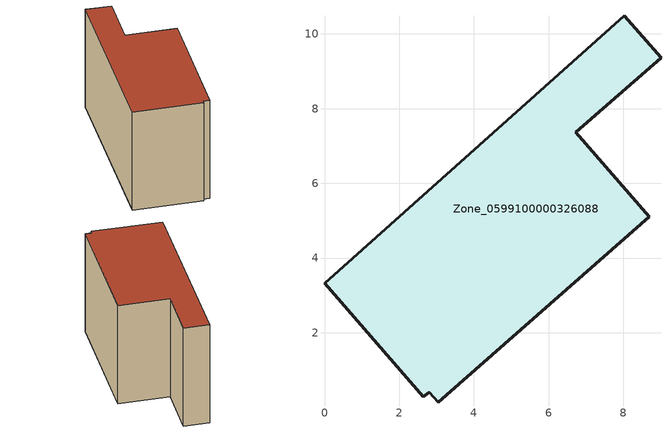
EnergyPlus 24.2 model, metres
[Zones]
Zone_0599100000326088
 floor ground (C_G): 2.81,0.41 2.65,0.29 0,3.33 8.02,10.49 9.01,9.36 6.72,7.36 8.69,5.11 3.05,0.14 z0
 wall outside (C_F): 8.02,10.49 0,3.33 2.65,0.29 2.81,0.41 3.05,0.14 8.69,5.11 6.72,7.36 9.01,9.36 8.02,10.49 z0:6.43
 roof outside (C_R): 3.05,0.14 8.69,5.11 6.72,7.36 9.01,9.36 8.02,10.49 0,3.33 2.65,0.29 2.81,0.41 z6.43
[BUILDING]
Pand.0599100000326088: North Axis=0; Terrain=City; Loads Convergence Tolerance Value=0.04; Temperature Convergence Tolerance Value=0.4; Solar Distribution=FullExterior; Maximum Number of Warmup Days=25; Minimum Number of Warmup Days=1
[Site:Location]
Rotterdam.The.Hague.AP_ZH_NLD Design_Conditions: Latitude=51.96; Longitude=4.45; Time Zone=1; Elevation=-4.5
[SITE:GROUNDTEMPERATURE:BUILDINGSURFACE]
18, 18, 18, 18, 18, 18, 18, 18, 18, 18, 18, 18
[MATERIAL] Thermal Absorptance=0.9; Solar Absorptance=0.7; Visible Absorptance=0.7
Name | Roughness | Thickness | Conductivity | Density | Specific Heat
G.TI.1946 | MediumSmooth | 0.15 | 1 | 540 | 1210
F.TI.1946 | Rough | 0.3 | 0.857143 | 1920 | 840
R.TI.1946 | MediumRough | 0.2 | 0.1 | 1500 | 1000
[CONSTRUCTION]
C_G: G.TI.1946
C_F: F.TI.1946
C_R: R.TI.1946
[ZONE]
Zone_0599100000326088: Type=1; Multiplier=1; Ceiling Height=Autocalculate; Volume=Autocalculate; Floor Area=autocalculate; Part of Total Floor Area=Yes
[ZONEINFILTRATION:DESIGNFLOWRATE]
Infil_Zone_0599100000326088: Zone or ZoneList or Space or SpaceList=Zone_0599100000326088; Schedule=AlwaysOn; Design Flow Rate Calculation Method=Flow/Area; Flow Rate per Floor Area=0.003; Constant Term Coefficient=1; Temperature Term Coefficient=0; Velocity Term Coefficient=0; Velocity Squared Term Coefficient=0
[HVACTEMPLATE:ZONE:IDEALLOADSAIRSYSTEM]
Zone_0599100000326088: Maximum Heating Supply Air Temperature=50; Minimum Cooling Supply Air Temperature=13; Maximum Heating Supply Air Humidity Ratio=0.0156; Minimum Cooling Supply Air Humidity Ratio=0.0077; Heating Limit=NoLimit; Cooling Limit=NoLimit; Dehumidification Control Type=ConstantSensibleHeatRatio; Cooling Sensible Heat Ratio=0.7; Dehumidification Setpoint=60; Humidification Control Type=None; Humidification Setpoint=30; Outdoor Air Method=None; Outdoor Air Flow Rate per Person=0.00944; Outdoor Air Flow Rate per Zone Floor Area=0; Outdoor Air Flow Rate per Zone=0; Demand Controlled Ventilation Type=None; Outdoor Air Economizer Type=NoEconomizer; Heat Recovery Type=None; Sensible Heat Recovery Effectiveness=0.7; Latent Heat Recovery Effectiveness=0.65
[ZONECONTROL:THERMOSTAT]
ThermostatControl_Zone_0599100000326088: Zone or ZoneList=Zone_0599100000326088; Control Type Schedule=DualSetpointControlType; Control 1=Thermostat_Zone_0599100000326088; Temperature Difference Between Cutout And Setpoint=0
[THERMOSTATSETPOINT:DUALSETPOINT]
Thermostat_Zone_0599100000326088: Heating Setpoint Temperature Schedule=HeatingSetpoint_Zone_0599100000326088; Cooling Setpoint Temperature Schedule=CoolingSetpoint_Zone_0599100000326088
[SCHEDULE:COMPACT]
HeatingSetpoint_Zone_0599100000326088: Through: 12/31, For: AllDays, Until: 24:00, 21
CoolingSetpoint_Zone_0599100000326088: Through: 12/31, For: AllDays, Until: 24:00, 24
DualSetpointControlType: Through: 12/31, For: AllDays, Until: 24:00, 4
AlwaysOn: Through: 12/31, For: AllDays, Until: 24:00, 1
